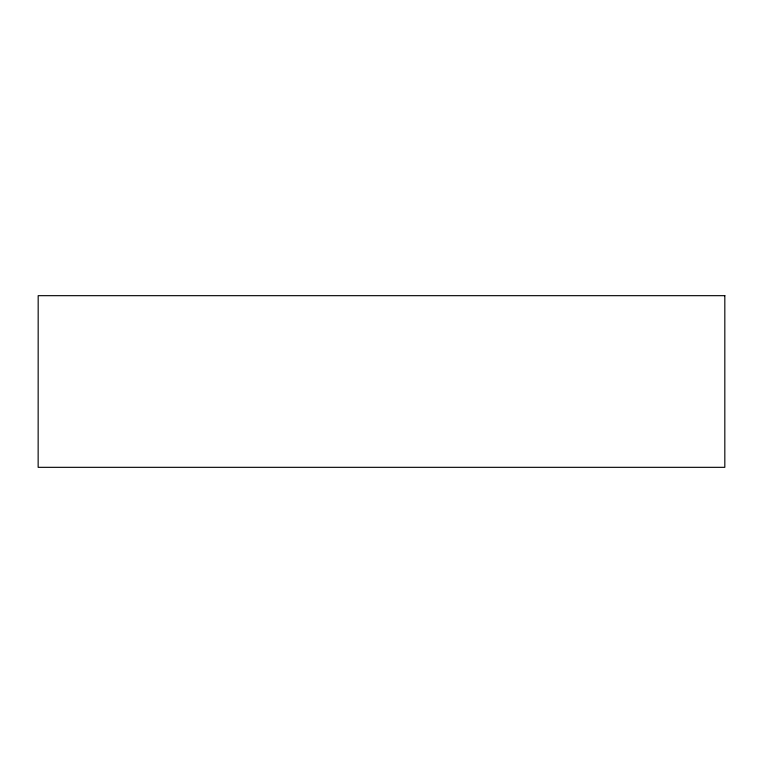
<?xml version="1.0" encoding="UTF-8"?>
<svg xmlns="http://www.w3.org/2000/svg" width="763" height="763" viewBox="0 0 763 763"><rect width="100%" height="100%" fill="white"/><g stroke="black" fill="none" stroke-linecap="round" stroke-linejoin="round"><path stroke-width="1.14" d="M724.85 295.672L38.179 295.672L38.15 467.328L724.821 467.328L724.821 295.672"/></g></svg>
